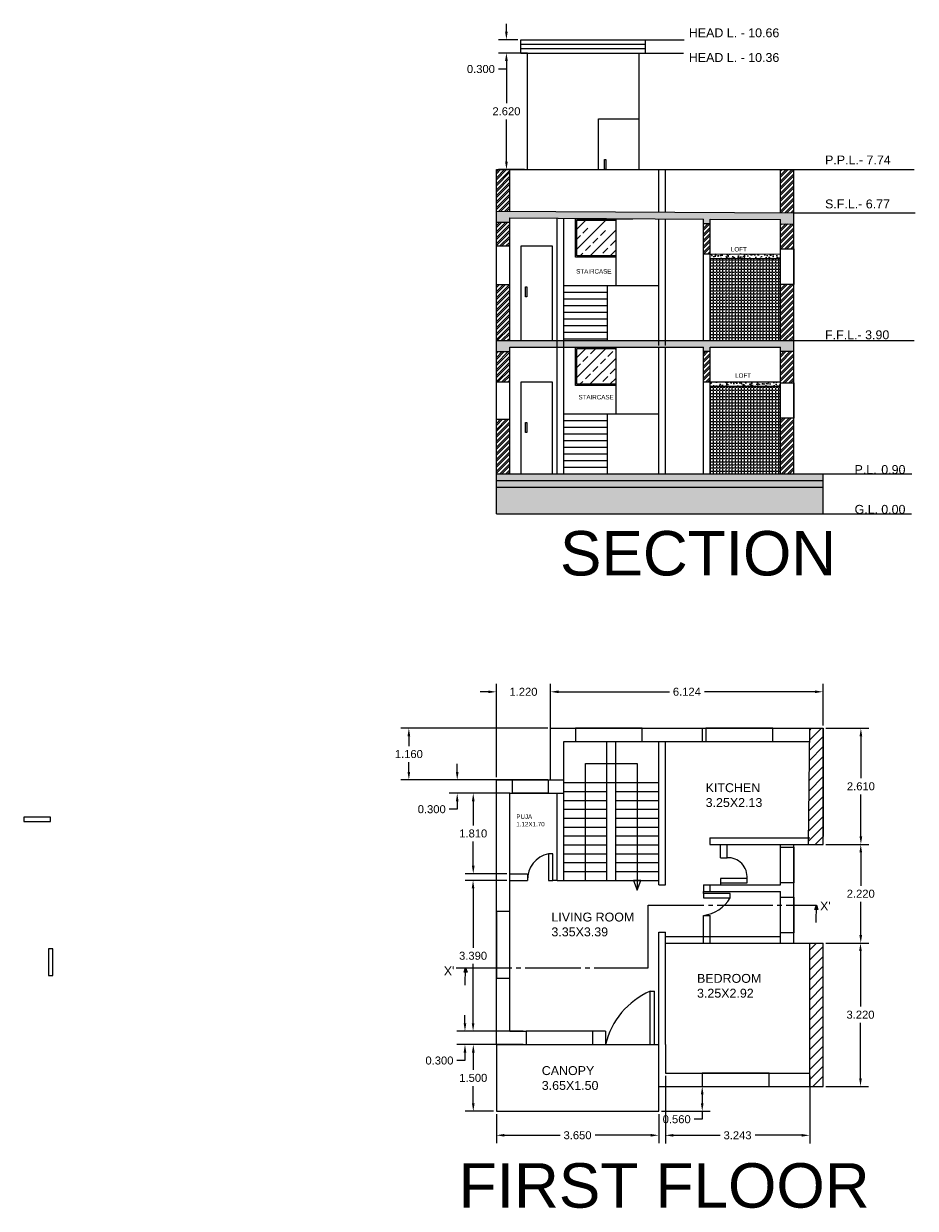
# Model space of a CAD drawing. Header units: metres. Extents: x 2481.9 to 2563.1, y 782.3 to 810.7.
# Drawn here: x 2505.45 to 2525.49, y 782.3 to 808.93 of the extents above; entities that cross this region are included whole.
import ezdxf

# ---------------------------------------------------------------- set-up
doc = ezdxf.new("R2010")
doc.units = ezdxf.units.M
doc.linetypes.add('JIS_08_25', pattern=[28, 25, -1.125, 0.75, -1.125])
doc.styles.get("Standard").update_dxf_attribs({"font": 'arial.ttf'})
doc.dimstyles.get("Standard").update_dxf_attribs({"dimtxt": 0.18, "dimasz": 0.18, "dimexe": 0.18, "dimexo": 0.0625, "dimgap": 0.09, "dimtad": 0, "dimtih": 1, "dimtoh": 1, "dimdec": 3, "dimzin": 0, "dimdsep": 46, "dimtxsty": 'Standard', "dimcen": 0.09, "dimadec": 0, "dimazin": 0, "dimtfac": 1, "dimtdec": 3, "dimtofl": 0, "dimtmove": 0, "dimatfit": 3, "dimfxl": 1, "dimtolj": 1, "dimtzin": 0, "dimarcsym": 0})
pattern_1 = [(45, (21.79657, 0), (-0.1122532015, 0.1122532015), [])]
pattern_2 = [(0, (0, 0), (0, 0.06985), [0.0508, -0.01905]), (90, (0, 0), (-0.06985, 4e-18), [0.0508, -0.01905])]

# ---------------------------------------------------------------- blocks, each defined once
blk = doc.blocks.new('*D17')
at = {"color": 0, "lineweight": -2, "transparency": 16777216}
for p, q in [((2516.074, 784.418), (2516.074, 783.761)), ((2519.724, 784.418), (2519.724, 783.761)), ((2516.254, 783.941), (2517.506, 783.941)), ((2519.544, 783.941), (2518.292, 783.941))]:
    blk.add_line(p, q, dxfattribs=at)
at = {"color": 0, "transparency": 16777216}
for points in [[(2516.254, 783.971), (2516.254, 783.911), (2516.074, 783.941)], [(2519.544, 783.971), (2519.544, 783.911), (2519.724, 783.941)]]:
    blk.add_solid(points, dxfattribs=at)
at = {"layer": 'Defpoints', "color": 0, "transparency": 16777216}
for p in [(2516.074, 784.481), (2519.724, 784.481), (2519.724, 783.941)]:
    blk.add_point(p, dxfattribs=at)
at = {"color": 0, "transparency": 16777216, "insert": (2517.899, 783.941), "char_height": 0.18, "attachment_point": 5}
blk.add_mtext('\\A1;3.650', dxfattribs=at)
blk = doc.blocks.new('*D18')
at = {"color": 0, "lineweight": -2, "transparency": 16777216}
for p, q in [((2516.011, 785.981), (2515.376, 785.981)), ((2515.556, 785.801), (2515.556, 785.413)), ((2515.556, 784.661), (2515.556, 785.049)), ((2516.011, 784.481), (2515.376, 784.481))]:
    blk.add_line(p, q, dxfattribs=at)
at = {"color": 0, "transparency": 16777216}
for points in [[(2515.526, 785.801), (2515.586, 785.801), (2515.556, 785.981)], [(2515.526, 784.661), (2515.586, 784.661), (2515.556, 784.481)]]:
    blk.add_solid(points, dxfattribs=at)
at = {"layer": 'Defpoints', "color": 0, "transparency": 16777216}
for p in [(2516.074, 785.981), (2515.556, 784.481), (2516.074, 784.481)]:
    blk.add_point(p, dxfattribs=at)
at = {"color": 0, "transparency": 16777216, "insert": (2515.556, 785.231), "char_height": 0.18, "attachment_point": 5}
blk.add_mtext('\\A1;1.500', dxfattribs=at)
blk = doc.blocks.new('*D19')
at = {"color": 0, "lineweight": -2, "transparency": 16777216}
for p, q in [((2516.311, 789.671), (2515.371, 789.671)), ((2515.551, 789.491), (2515.551, 788.158)), ((2515.551, 786.461), (2515.551, 787.794)), ((2516.311, 786.281), (2515.371, 786.281))]:
    blk.add_line(p, q, dxfattribs=at)
at = {"color": 0, "transparency": 16777216}
for points in [[(2515.521, 789.491), (2515.581, 789.491), (2515.551, 789.671)], [(2515.521, 786.461), (2515.581, 786.461), (2515.551, 786.281)]]:
    blk.add_solid(points, dxfattribs=at)
at = {"layer": 'Defpoints', "color": 0, "transparency": 16777216}
for p in [(2515.551, 789.671), (2516.374, 789.671), (2516.374, 786.281)]:
    blk.add_point(p, dxfattribs=at)
at = {"color": 0, "transparency": 16777216, "insert": (2515.551, 787.976), "char_height": 0.18, "attachment_point": 5}
blk.add_mtext('\\A1;3.390', dxfattribs=at)
blk = doc.blocks.new('*D20')
at = {"color": 0, "lineweight": -2, "transparency": 16777216}
for p, q in [((2515.369, 786.461), (2515.369, 786.641)), ((2516.679, 786.281), (2515.189, 786.281)), ((2516.679, 785.981), (2515.189, 785.981)), ((2515.369, 785.801), (2515.369, 785.621)), ((2515.369, 785.621), (2515.189, 785.621))]:
    blk.add_line(p, q, dxfattribs=at)
at = {"color": 0, "transparency": 16777216}
for points in [[(2515.339, 786.461), (2515.399, 786.461), (2515.369, 786.281)], [(2515.339, 785.801), (2515.399, 785.801), (2515.369, 785.981)]]:
    blk.add_solid(points, dxfattribs=at)
at = {"layer": 'Defpoints', "color": 0, "transparency": 16777216}
for p in [(2516.742, 786.281), (2515.369, 785.981), (2516.742, 785.981)]:
    blk.add_point(p, dxfattribs=at)
at = {"color": 0, "transparency": 16777216, "insert": (2514.795, 785.621), "char_height": 0.18, "attachment_point": 5}
blk.add_mtext('\\A1;0.300', dxfattribs=at)
blk = doc.blocks.new('*D21')
at = {"color": 0, "lineweight": -2, "transparency": 16777216}
for p, q in [((2515.195, 792.111), (2515.195, 792.291)), ((2516.376, 791.931), (2515.015, 791.931)), ((2516.376, 791.631), (2515.015, 791.631)), ((2515.195, 791.271), (2515.015, 791.271)), ((2515.195, 791.451), (2515.195, 791.271))]:
    blk.add_line(p, q, dxfattribs=at)
at = {"color": 0, "transparency": 16777216}
for points in [[(2515.165, 792.111), (2515.225, 792.111), (2515.195, 791.931)], [(2515.165, 791.451), (2515.225, 791.451), (2515.195, 791.631)]]:
    blk.add_solid(points, dxfattribs=at)
at = {"layer": 'Defpoints', "color": 0, "transparency": 16777216}
for p in [(2516.438, 791.931), (2515.195, 791.631), (2516.438, 791.631)]:
    blk.add_point(p, dxfattribs=at)
at = {"color": 0, "transparency": 16777216, "insert": (2514.622, 791.271), "char_height": 0.18, "attachment_point": 5}
blk.add_mtext('\\A1;0.300', dxfattribs=at)
blk = doc.blocks.new('*D22')
at = {"color": 0, "lineweight": -2, "transparency": 16777216}
for p, q in [((2516.311, 791.631), (2515.375, 791.631)), ((2515.555, 791.451), (2515.555, 790.908)), ((2515.555, 790.001), (2515.555, 790.544)), ((2516.311, 789.821), (2515.375, 789.821))]:
    blk.add_line(p, q, dxfattribs=at)
at = {"color": 0, "transparency": 16777216}
for points in [[(2515.525, 791.451), (2515.585, 791.451), (2515.555, 791.631)], [(2515.525, 790.001), (2515.585, 790.001), (2515.555, 789.821)]]:
    blk.add_solid(points, dxfattribs=at)
at = {"layer": 'Defpoints', "color": 0, "transparency": 16777216}
for p in [(2515.555, 791.631), (2516.374, 791.631), (2516.374, 789.821)]:
    blk.add_point(p, dxfattribs=at)
at = {"color": 0, "transparency": 16777216, "insert": (2515.555, 790.726), "char_height": 0.18, "attachment_point": 5}
blk.add_mtext('\\A1;1.810', dxfattribs=at)
blk = doc.blocks.new('*D23')
at = {"color": 0, "lineweight": -2, "transparency": 16777216}
for p, q in [((2516.074, 791.993), (2516.074, 794.091)), ((2517.294, 791.993), (2517.294, 794.091)), ((2515.894, 793.911), (2515.714, 793.911)), ((2517.474, 793.911), (2517.654, 793.911))]:
    blk.add_line(p, q, dxfattribs=at)
at = {"color": 0, "transparency": 16777216}
for points in [[(2515.894, 793.941), (2515.894, 793.881), (2516.074, 793.911)], [(2517.474, 793.941), (2517.474, 793.881), (2517.294, 793.911)]]:
    blk.add_solid(points, dxfattribs=at)
at = {"layer": 'Defpoints', "color": 0, "transparency": 16777216}
for p in [(2517.294, 793.911), (2516.074, 791.931), (2517.294, 791.931)]:
    blk.add_point(p, dxfattribs=at)
at = {"color": 0, "transparency": 16777216, "insert": (2516.684, 793.911), "char_height": 0.18, "attachment_point": 5}
blk.add_mtext('\\A1;1.220', dxfattribs=at)
blk = doc.blocks.new('*D24')
at = {"color": 0, "lineweight": -2, "transparency": 16777216}
for p, q in [((2517.231, 793.091), (2513.928, 793.091)), ((2514.108, 792.911), (2514.108, 792.693)), ((2514.108, 792.111), (2514.108, 792.329)), ((2517.231, 791.931), (2513.928, 791.931))]:
    blk.add_line(p, q, dxfattribs=at)
at = {"color": 0, "transparency": 16777216}
for points in [[(2514.078, 792.911), (2514.138, 792.911), (2514.108, 793.091)], [(2514.078, 792.111), (2514.138, 792.111), (2514.108, 791.931)]]:
    blk.add_solid(points, dxfattribs=at)
at = {"layer": 'Defpoints', "color": 0, "transparency": 16777216}
for p in [(2517.294, 793.091), (2514.108, 791.931), (2517.294, 791.931)]:
    blk.add_point(p, dxfattribs=at)
at = {"color": 0, "transparency": 16777216, "insert": (2514.108, 792.511), "char_height": 0.18, "attachment_point": 5}
blk.add_mtext('\\A1;1.160', dxfattribs=at)
blk = doc.blocks.new('*D25')
at = {"color": 0, "lineweight": -2, "transparency": 16777216}
for p, q in [((2517.294, 793.153), (2517.294, 794.092)), ((2523.418, 793.153), (2523.418, 794.092)), ((2517.474, 793.912), (2519.962, 793.912)), ((2523.238, 793.912), (2520.75, 793.912))]:
    blk.add_line(p, q, dxfattribs=at)
at = {"color": 0, "transparency": 16777216}
for points in [[(2517.474, 793.942), (2517.474, 793.882), (2517.294, 793.912)], [(2523.238, 793.942), (2523.238, 793.882), (2523.418, 793.912)]]:
    blk.add_solid(points, dxfattribs=at)
at = {"layer": 'Defpoints', "color": 0, "transparency": 16777216}
for p in [(2523.418, 793.912), (2517.294, 793.091), (2523.418, 793.091)]:
    blk.add_point(p, dxfattribs=at)
at = {"color": 0, "transparency": 16777216, "insert": (2520.356, 793.912), "char_height": 0.18, "attachment_point": 5}
blk.add_mtext('\\A1;6.124', dxfattribs=at)
blk = doc.blocks.new('*D26')
at = {"color": 0, "lineweight": -2, "transparency": 16777216}
for p, q in [((2523.481, 793.091), (2524.447, 793.091)), ((2524.267, 792.911), (2524.267, 791.968)), ((2524.267, 790.661), (2524.267, 791.604)), ((2523.481, 790.481), (2524.447, 790.481))]:
    blk.add_line(p, q, dxfattribs=at)
at = {"color": 0, "transparency": 16777216}
for points in [[(2524.237, 792.911), (2524.297, 792.911), (2524.267, 793.091)], [(2524.237, 790.661), (2524.297, 790.661), (2524.267, 790.481)]]:
    blk.add_solid(points, dxfattribs=at)
at = {"layer": 'Defpoints', "color": 0, "transparency": 16777216}
for p in [(2523.418, 793.091), (2523.418, 790.481), (2524.267, 790.481)]:
    blk.add_point(p, dxfattribs=at)
at = {"color": 0, "transparency": 16777216, "insert": (2524.267, 791.786), "char_height": 0.18, "attachment_point": 5}
blk.add_mtext('\\A1;2.610', dxfattribs=at)
blk = doc.blocks.new('*D27')
at = {"color": 0, "lineweight": -2, "transparency": 16777216}
for p, q in [((2523.481, 790.481), (2524.444, 790.481)), ((2524.264, 790.301), (2524.264, 789.553)), ((2524.264, 788.441), (2524.264, 789.189)), ((2523.481, 788.261), (2524.444, 788.261))]:
    blk.add_line(p, q, dxfattribs=at)
at = {"color": 0, "transparency": 16777216}
for points in [[(2524.234, 790.301), (2524.294, 790.301), (2524.264, 790.481)], [(2524.234, 788.441), (2524.294, 788.441), (2524.264, 788.261)]]:
    blk.add_solid(points, dxfattribs=at)
at = {"layer": 'Defpoints', "color": 0, "transparency": 16777216}
for p in [(2523.418, 790.481), (2523.418, 788.261), (2524.264, 788.261)]:
    blk.add_point(p, dxfattribs=at)
at = {"color": 0, "transparency": 16777216, "insert": (2524.264, 789.371), "char_height": 0.18, "attachment_point": 5}
blk.add_mtext('\\A1;2.220', dxfattribs=at)
blk = doc.blocks.new('*D28')
at = {"color": 0, "lineweight": -2, "transparency": 16777216}
for p, q in [((2523.481, 788.261), (2524.438, 788.261)), ((2524.258, 788.081), (2524.258, 786.833)), ((2524.258, 785.221), (2524.258, 786.469)), ((2523.481, 785.041), (2524.438, 785.041))]:
    blk.add_line(p, q, dxfattribs=at)
at = {"color": 0, "transparency": 16777216}
for points in [[(2524.228, 788.081), (2524.288, 788.081), (2524.258, 788.261)], [(2524.228, 785.221), (2524.288, 785.221), (2524.258, 785.041)]]:
    blk.add_solid(points, dxfattribs=at)
at = {"layer": 'Defpoints', "color": 0, "transparency": 16777216}
for p in [(2523.418, 788.261), (2523.418, 785.041), (2524.258, 785.041)]:
    blk.add_point(p, dxfattribs=at)
at = {"color": 0, "transparency": 16777216, "insert": (2524.258, 786.651), "char_height": 0.18, "attachment_point": 5}
blk.add_mtext('\\A1;3.220', dxfattribs=at)
blk = doc.blocks.new('*D29')
at = {"color": 0, "lineweight": -2, "transparency": 16777216}
for p, q in [((2519.874, 785.278), (2519.874, 783.76)), ((2523.117, 785.278), (2523.117, 783.76)), ((2520.054, 783.94), (2521.102, 783.94)), ((2522.937, 783.94), (2521.889, 783.94))]:
    blk.add_line(p, q, dxfattribs=at)
at = {"color": 0, "transparency": 16777216}
for points in [[(2520.054, 783.97), (2520.054, 783.91), (2519.874, 783.94)], [(2522.937, 783.97), (2522.937, 783.91), (2523.117, 783.94)]]:
    blk.add_solid(points, dxfattribs=at)
at = {"layer": 'Defpoints', "color": 0, "transparency": 16777216}
for p in [(2519.874, 785.341), (2523.117, 785.341), (2519.874, 783.94)]:
    blk.add_point(p, dxfattribs=at)
at = {"color": 0, "transparency": 16777216, "insert": (2521.495, 783.94), "char_height": 0.18, "attachment_point": 5}
blk.add_mtext('\\A1;3.243', dxfattribs=at)
blk = doc.blocks.new('*D30')
at = {"color": 0, "lineweight": -2, "transparency": 16777216}
for p, q in [((2519.786, 785.041), (2520.881, 785.041)), ((2520.701, 784.861), (2520.701, 784.661)), ((2519.786, 784.481), (2520.881, 784.481)), ((2520.701, 784.481), (2520.701, 784.301)), ((2520.701, 784.301), (2520.521, 784.301))]:
    blk.add_line(p, q, dxfattribs=at)
at = {"color": 0, "transparency": 16777216}
for points in [[(2520.671, 784.861), (2520.731, 784.861), (2520.701, 785.041)], [(2520.671, 784.661), (2520.731, 784.661), (2520.701, 784.481)]]:
    blk.add_solid(points, dxfattribs=at)
at = {"layer": 'Defpoints', "color": 0, "transparency": 16777216}
for p in [(2519.724, 785.041), (2519.724, 784.481), (2520.701, 784.481)]:
    blk.add_point(p, dxfattribs=at)
at = {"color": 0, "transparency": 16777216, "insert": (2520.127, 784.301), "char_height": 0.18, "attachment_point": 5}
blk.add_mtext('\\A1;0.560', dxfattribs=at)
blk = doc.blocks.new('*D31')
at = {"color": 0, "lineweight": -2, "transparency": 16777216}
for p, q in [((2516.3, 808.752), (2516.3, 808.932)), ((2516.56, 808.572), (2516.12, 808.572)), ((2516.56, 808.272), (2516.12, 808.272)), ((2516.3, 808.092), (2516.3, 807.912)), ((2516.3, 807.912), (2516.12, 807.912))]:
    blk.add_line(p, q, dxfattribs=at)
at = {"color": 0, "transparency": 16777216}
for points in [[(2516.27, 808.752), (2516.33, 808.752), (2516.3, 808.572)], [(2516.27, 808.092), (2516.33, 808.092), (2516.3, 808.272)]]:
    blk.add_solid(points, dxfattribs=at)
at = {"layer": 'Defpoints', "color": 0, "transparency": 16777216}
for p in [(2516.623, 808.572), (2516.3, 808.272), (2516.623, 808.272)]:
    blk.add_point(p, dxfattribs=at)
at = {"color": 0, "transparency": 16777216, "insert": (2515.727, 807.912), "char_height": 0.18, "attachment_point": 5}
blk.add_mtext('\\A1;0.300', dxfattribs=at)
blk = doc.blocks.new('*D32')
at = {"color": 0, "lineweight": -2, "transparency": 16777216}
for p, q in [((2516.71, 808.272), (2516.121, 808.272)), ((2516.301, 808.092), (2516.301, 807.144)), ((2516.301, 805.832), (2516.301, 806.78)), ((2516.708, 805.652), (2516.121, 805.652))]:
    blk.add_line(p, q, dxfattribs=at)
at = {"color": 0, "transparency": 16777216}
for points in [[(2516.271, 808.092), (2516.331, 808.092), (2516.301, 808.272)], [(2516.271, 805.832), (2516.331, 805.832), (2516.301, 805.652)]]:
    blk.add_solid(points, dxfattribs=at)
at = {"layer": 'Defpoints', "color": 0, "transparency": 16777216}
for p in [(2516.773, 808.272), (2516.301, 805.652), (2516.771, 805.652)]:
    blk.add_point(p, dxfattribs=at)
at = {"color": 0, "transparency": 16777216, "insert": (2516.301, 806.962), "char_height": 0.18, "attachment_point": 5}
blk.add_mtext('\\A1;2.620', dxfattribs=at)

msp = doc.modelspace()

# ---------------------------------------------------------------- hatches: boundary and pattern name
h = msp.add_hatch()
h.set_pattern_fill('ANSI32', color=256, scale=0.01)
h.paths.add_polyline_path([(2516.374, 805.6523), (2516.074, 805.6523), (2516.074, 804.7195), (2516.374, 804.7176)])
h.paths.add_polyline_path([(2522.7582, 805.6523), (2522.4582, 805.6523), (2522.4582, 804.6802), (2522.7582, 804.6783)])
h = msp.add_hatch()
h.set_pattern_fill('AR-CONC', color=256, scale=0.001)
h.paths.add_polyline_path([(2522.7582, 804.6783), (2516.074, 804.7195), (2516.074, 804.4695), (2516.374, 804.4676), (2516.374, 804.5676), (2520.7282, 804.5408), (2520.7282, 804.4408), (2520.8782, 804.4399), (2520.8782, 804.5399), (2522.4582, 804.5302), (2522.4582, 804.4302), (2522.7582, 804.4283)])
h = msp.add_hatch()
h.set_pattern_fill('ANSI32', color=256, scale=0.01)
h.paths.add_polyline_path([(2516.374, 804.4676), (2516.074, 804.4695), (2516.074, 803.9353), (2516.374, 803.9353)])
h = msp.add_hatch()
h.set_pattern_fill('ANSI32', color=256, scale=0.01)
h.paths.add_polyline_path([(2520.8782, 804.4399), (2520.7282, 804.4408), (2520.7282, 803.7605), (2520.8782, 803.7596)])
h = msp.add_hatch()
h.set_pattern_fill('ANSI32', color=256, scale=0.01)
h.paths.add_polyline_path([(2522.7582, 804.4283), (2522.4582, 804.4302), (2522.4582, 803.8685), (2522.7582, 803.8685)])
h.paths.add_polyline_path([(2522.7582, 803.0685), (2522.4582, 803.0685), (2522.4582, 801.8096), (2522.7582, 801.8096)])
h = msp.add_hatch()
h.set_pattern_fill('AR-CONC', color=256, scale=0.001)
h.paths.add_polyline_path([(2522.4582, 803.7507), (2520.8782, 803.7596), (2520.8782, 803.6599), (2522.4582, 803.65)])
h = msp.add_hatch()
h.set_pattern_fill('ANGLE', color=256, scale=0.01)
h.set_pattern_definition(pattern_2)
h.paths.add_polyline_path([(2522.4582, 803.65), (2520.8782, 803.6599), (2520.8782, 801.8096), (2522.4582, 801.8096)])
h = msp.add_hatch()
h.set_pattern_fill('ANSI32', color=256, scale=0.01)
h.paths.add_polyline_path([(2516.374, 803.0711), (2516.074, 803.0711), (2516.074, 801.8096), (2516.374, 801.8096)])
h = msp.add_hatch()
h.set_pattern_fill('AR-CONC', color=256, scale=0.001)
h.paths.add_polyline_path([(2523.4182, 798.8098), (2516.074, 798.8098), (2516.074, 798.6598), (2523.4182, 798.6598)])
h.paths.add_polyline_path([(2522.4582, 801.8096), (2516.374, 801.8096), (2516.374, 801.6596), (2520.7282, 801.6596), (2520.7282, 801.5596), (2520.8782, 801.5596), (2520.8782, 801.6596), (2522.4582, 801.6596)])
h.paths.add_polyline_path([(2516.374, 801.8096), (2516.074, 801.8096), (2516.074, 801.5596), (2516.374, 801.5596)])
h.paths.add_polyline_path([(2522.7582, 801.8096), (2522.4582, 801.8096), (2522.4582, 801.6596), (2522.4582, 801.5596), (2522.7582, 801.5596)])
h = msp.add_hatch()
h.set_pattern_fill('ANSI32', color=256, scale=0.01)
h.paths.add_polyline_path([(2516.374, 801.5596), (2516.074, 801.5596), (2516.074, 800.8811), (2516.374, 800.8811)])
h = msp.add_hatch()
h.set_pattern_fill('ANSI32', color=256, scale=0.01)
h.paths.add_polyline_path([(2520.8782, 801.5596), (2520.7282, 801.5596), (2520.7282, 800.8811), (2520.8782, 800.8811)])
h = msp.add_hatch()
h.set_pattern_fill('ANSI32', color=256, scale=0.01)
h.paths.add_polyline_path([(2522.7582, 800.0601), (2522.4582, 800.0601), (2522.4582, 798.8098), (2522.7582, 798.8098)])
h.paths.add_polyline_path([(2522.7582, 801.5596), (2522.4582, 801.5596), (2522.4582, 800.8601), (2522.7582, 800.8601)])
h = msp.add_hatch()
h.set_pattern_fill('AR-CONC', color=256, scale=0.001)
h.paths.add_polyline_path([(2522.4582, 800.8811), (2520.8782, 800.8811), (2520.8782, 800.7811), (2522.4582, 800.7811)])
h = msp.add_hatch()
h.set_pattern_fill('ANGLE', color=256, scale=0.01)
h.set_pattern_definition(pattern_2)
h.paths.add_polyline_path([(2520.8782, 800.7811), (2520.8782, 798.8098), (2522.4582, 798.8098), (2522.4582, 800.7811)])
h = msp.add_hatch()
h.set_pattern_fill('ANSI32', color=256, scale=0.01)
h.paths.add_polyline_path([(2516.074, 798.8098), (2516.374, 798.8098), (2516.374, 800.0407), (2516.074, 800.0407)])
h = msp.add_hatch()
h.set_pattern_fill('AR-SAND', color=256, scale=0.001)
h.paths.add_polyline_path([(2523.4182, 798.5098), (2523.4182, 798.6598), (2516.074, 798.6598), (2516.074, 798.5098)])
h = msp.add_hatch()
h.set_pattern_fill('GRAVEL', color=256, scale=0.01)
h.set_pattern_definition([(228.0127875, (0.18288, 0.254), (-2.03200000016, -2.28599999986), [0.034172144, -3.383048364]), (184.969741, (0.16002, 0.2286), (3.047999998794, 0.25400001447), [0.058640472, -5.80540489]), (132.5104471, (0.1016, 0.22352), (2.54000000107, -2.79399999902), [0.041348152, -4.09347228]), (267.273689, (0.00254, 0.16002), (0.25400000053, 5.079999999973), [0.053400452, -5.286643743]), (292.8336542, (0, 0.10668), (-1.270000000106, 3.047999999956), [0.05236337, -5.183980775]), (357.273689, (0.02032, 0.05842), (-5.079999999973, 0.25400000053), [0.053400452, -5.286643743]), (37.69424047, (0.07366, 0.05588), (-3.301999999854, -2.54000000019), [0.070619366, -6.991311531]), (72.25532837, (0.12954, 0.09906), (1.778000000478, 5.587999999848), [0.066671952, -6.60052566]), (121.4295656, (0.14986, 0.16256), (-2.03200000029, 3.30199999982), [0.0535813, -5.30455457]), (175.2363583, (0.12192, 0.20828), (2.79399999996, -0.25400000044), [0.061171328, -2.997393695]), (222.3974378, (0.06096, 0.21336), (-3.047999999902, -2.794000000106), [0.079107792, -7.831677251]), (138.8140748, (0.254, 0.15748), (-1.7779999999, 1.52400000012), [0.027000454, -2.673056582]), (171.4692344, (0.23368, 0.17526), (3.30200000009, -0.507999999424), [0.051368198, -5.0854639]), (225, (0.18288, 0.18288), (-4e-17, -0.254), [0.035920934, -0.32328931]), (203.1985905, (0.1651, 0.21336), (1.27000000003, 0.5079999999), [0.019344132, -1.915062237]), (291.8014095, (0.14732, 0.20574), (-0.25400000005, 0.762), [0.027356562, -1.3404753]), (30.9637565, (0.15748, 0.18034), (0.762, 0.508), [0.044431966, -1.436629815]), (161.5650512, (0.19558, 0.2032), (0.508, -0.254), [0.032128714, -0.771089812]), (16.38954033, (0, 0.20574), (2.54, 0.762), [0.0450088, -4.455882667]), (70.34617594, (0.04318, 0.21844), (-1.01600000009, -2.79399999997), [0.037759894, -3.738221568]), (293.1985905, (0.19558, 0.254), (-0.5079999999, 1.27000000004), [0.03868801, -1.89571836]), (343.6104597, (0.21082, 0.21844), (-2.54000000005, 0.76199999982), [0.0450088, -4.455882667]), (339.4439548, (0, 0.04826), (-1.27, 0.508), [0.04340352, -2.126773431]), (294.7751406, (0.04064, 0.03302), (-1.27000000151, 2.79399999931), [0.036367212, -3.600359338]), (66.8014095, (0.19812, 0), (0.5079999999, 1.27000000003), [0.03868801, -1.89571836]), (17.35402464, (0.21336, 0.03556), (-3.30199999993, -1.01600000021), [0.042578274, -4.215237598]), (69.4439548, (0.07366, 0), (-0.508, -1.27), [0.02170176, -2.148475191]), (101.3099325, (0.18288, 0), (-0.254, 1.016), [0.01295146, -1.282199496]), (165.9637565, (0.18034, 0.0127), (0.762, -0.254), [0.05236337, -0.99490546]), (186.00900596, (0.12954, 0.0254), (2.539999999987, 0.25400000013), [0.0485267, -4.804136486]), (303.6900675, (0.15748, 0.15748), (-0.254, 0.508), [0.036632388, -0.879177636]), (353.1572266, (0.1778, 0.127), (4.318000000027, -0.507999999774), [0.063955676, -6.331600907]), (60.9453959, (0.2413, 0.11938), (-1.01600000003, -1.77799999998), [0.026150824, -2.588939232]), (90, (0.254, 0.14224), (-0.254, 0.254), [0.01524, -0.23876]), (120.25643716, (0.12446, 0.03302), (1.01599999988, -1.77800000007), [0.035286696, -3.493394077]), (48.0127875, (0.10668, 0.0635), (2.03200000017, 2.28599999985), [0.068344288, -3.34887622]), (0, (0.1524, 0.1143), (0.254, 0.254), [0.06604, -0.18796]), (325.3048465, (0.21844, 0.1143), (2.54000000096, -1.77799999863), [0.040160956, -3.975931672]), (254.0546041, (0.25146, 0.09144), (-0.254, -1.016), [0.036982908, -1.812165004]), (207.64597536, (0.2413, 0.05588), (-4.826000000177, -2.539999999663), [0.06021451, -5.961246442]), (175.42607874, (0.18796, 0.02794), (-3.302, 0.254), [0.063702946, -6.306584646])])
h.paths.add_polyline_path([(2516.074, 798.5098), (2516.074, 797.9098), (2523.4182, 797.9098), (2523.4182, 798.5098)])
h = msp.add_hatch()
h.set_pattern_fill('ANSI31', color=256, scale=0.05)
h.set_pattern_definition(pattern_1)
h.paths.add_polyline_path([(2523.4182, 793.0909), (2523.1166, 793.0909), (2523.0882, 790.4809), (2523.4182, 790.4809)])
h = msp.add_hatch()
h.set_pattern_fill('ANSI31', color=256, scale=0.05)
h.set_pattern_definition(pattern_1)
h.paths.add_polyline_path([(2523.4182, 788.2609), (2523.1166, 788.2609), (2523.1166, 785.0409), (2523.4182, 785.0409)])

# ---------------------------------------------------------------- linework, layer by layer
for p, q in [((2516.6228, 808.5721), (2519.4228, 808.5721)), ((2516.6228, 808.2721), (2516.6228, 808.5721)), ((2519.4228, 808.2721), (2519.4228, 808.5721)), ((2519.4228, 808.5721), (2520.2964, 808.5721)), ((2516.6228, 808.4721), (2519.4228, 808.4721)), ((2516.6228, 808.3721), (2519.4228, 808.3721)), ((2516.6228, 808.2721), (2519.4228, 808.2721)), ((2516.7728, 808.2721), (2516.6228, 808.2721)), ((2516.7709, 805.6523), (2516.7728, 808.2721)), ((2516.7728, 808.2721), (2519.2728, 808.2721)), ((2519.2728, 808.2721), (2519.2728, 805.6523)), ((2519.2728, 808.2721), (2519.4228, 808.2721)), ((2519.4228, 808.2721), (2520.2825, 808.2721)), ((2518.3734, 805.6523), (2518.3734, 806.794)), ((2518.3734, 806.794), (2519.2734, 806.794)), ((2516.7709, 805.6523), (2519.2728, 805.6523)), ((2522.7582, 805.6523), (2525.4678, 805.6523)), ((2522.7567, 804.6783), (2525.4899, 804.6783)), ((2517.444, 801.6596), (2517.444, 804.561)), ((2517.594, 801.6596), (2517.594, 804.5601)), ((2517.8551, 804.546), (2519.1408, 804.546)), ((2517.8551, 803.6819), (2517.8551, 804.546)), ((2517.8851, 804.516), (2518.7671, 804.516)), ((2517.8851, 803.7119), (2517.8851, 804.516)), ((2518.7669, 803.0462), (2518.7671, 804.5529)), ((2518.7669, 803.6819), (2517.8551, 803.6819)), ((2518.7669, 803.7119), (2517.8851, 803.7119)), ((2517.5969, 803.0462), (2518.5669, 803.0462)), ((2518.5669, 803.0462), (2518.5669, 801.8096)), ((2518.5669, 803.0462), (2518.7669, 803.0462)), ((2518.7669, 803.0462), (2519.7269, 803.0456)), ((2517.444, 798.8098), (2517.444, 801.6596)), ((2517.8521, 801.6596), (2519.1379, 801.6596)), ((2517.8521, 800.7955), (2517.8521, 801.6596)), ((2518.764, 801.5098), (2518.7642, 801.6596)), ((2522.7582, 801.8096), (2525.4669, 801.8096)), ((2517.8821, 801.6296), (2518.7641, 801.6296)), ((2517.8821, 800.8255), (2517.8821, 801.6296)), ((2518.764, 800.1598), (2518.764, 801.5098)), ((2520.8782, 801.5596), (2520.7282, 801.5596)), ((2522.7582, 801.5596), (2522.4582, 801.5596)), ((2518.764, 800.7955), (2517.8521, 800.7955)), ((2518.764, 800.8255), (2517.8821, 800.8255)), ((2517.594, 800.1598), (2518.564, 800.1598)), ((2518.564, 800.1598), (2518.564, 798.8098)), ((2518.564, 800.1598), (2518.764, 800.1598)), ((2518.764, 800.1598), (2519.724, 800.1592)), ((2523.4182, 798.8098), (2525.4099, 798.8098)), ((2523.4182, 797.9098), (2525.4057, 797.9098)), ((2517.294, 793.0909), (2523.4182, 793.0909)), ((2517.294, 791.9309), (2517.294, 793.0909)), ((2520.7022, 793.0909), (2520.7022, 792.7909)), ((2523.0882, 790.4809), (2523.1166, 793.0909)), ((2523.4182, 790.4809), (2523.4182, 793.0909)), ((2523.4182, 793.0909), (2523.4182, 790.6584)), ((2517.594, 792.7909), (2523.1166, 792.7909)), ((2517.594, 789.6709), (2517.594, 792.7909)), ((2518.559, 789.6709), (2518.559, 792.7909)), ((2518.759, 789.6709), (2518.759, 792.7909)), ((2519.724, 789.5709), (2519.724, 792.7909)), ((2519.874, 789.5709), (2519.874, 792.7909)), ((2518.0765, 789.6709), (2518.0765, 792.2961)), ((2518.0765, 792.2961), (2519.2415, 792.2961)), ((2519.2415, 792.2961), (2519.2415, 789.4552)), ((2516.074, 791.9309), (2517.594, 791.9309)), ((2516.074, 785.9809), (2516.074, 791.9309)), ((2516.074, 791.6309), (2516.074, 791.9309)), ((2517.594, 791.8709), (2519.724, 791.8709)), ((2516.374, 791.6309), (2517.594, 791.6309)), ((2516.374, 786.2809), (2516.374, 791.6309)), ((2517.444, 789.6709), (2517.444, 791.6309)), ((2517.594, 791.6709), (2518.559, 791.6709)), ((2518.759, 791.6709), (2519.724, 791.6709)), ((2517.594, 791.4709), (2518.559, 791.4709)), ((2517.594, 791.2709), (2518.559, 791.2709)), ((2518.759, 791.4709), (2519.724, 791.4709)), ((2518.759, 791.2709), (2519.724, 791.2709)), ((2505.4517, 791.0941), (2505.4517, 790.9941)), ((2506.0517, 791.0941), (2505.4517, 791.0941)), ((2505.4517, 790.9941), (2506.0517, 790.9941)), ((2506.0517, 790.9941), (2506.0517, 791.0941)), ((2517.594, 791.0709), (2518.559, 791.0709)), ((2518.759, 791.0709), (2519.724, 791.0709)), ((2517.594, 790.8709), (2518.559, 790.8709)), ((2518.759, 790.8709), (2519.724, 790.8709)), ((2517.594, 790.6709), (2518.559, 790.6709)), ((2517.594, 790.4709), (2518.559, 790.4709)), ((2518.759, 790.6709), (2519.724, 790.6709)), ((2518.759, 790.4709), (2519.724, 790.4709)), ((2520.874, 790.6309), (2523.1166, 790.6309)), ((2520.874, 790.6309), (2520.874, 790.4809)), ((2520.874, 790.4809), (2522.7582, 790.4809)), ((2521.1082, 790.18), (2521.1082, 790.4809)), ((2521.2582, 790.18), (2521.2582, 790.4809)), ((2522.4582, 789.5709), (2522.4582, 790.4809)), ((2522.7582, 790.4809), (2523.4182, 790.4809)), ((2522.7582, 788.2609), (2522.7582, 790.4809)), ((2517.3433, 790.2711), (2517.2433, 790.2711)), ((2517.2433, 790.2711), (2517.2433, 789.6711)), ((2517.3433, 789.6711), (2517.3433, 790.2711)), ((2517.594, 790.2709), (2518.559, 790.2709)), ((2518.759, 790.2709), (2519.724, 790.2709)), ((2517.594, 790.0709), (2518.559, 790.0709)), ((2518.759, 790.0709), (2519.724, 790.0709)), ((2521.1082, 790.18), (2521.2582, 790.18)), ((2516.374, 789.8209), (2516.7709, 789.8209)), ((2516.374, 789.6709), (2516.7709, 789.6709)), ((2516.7709, 789.8209), (2516.7709, 789.6709)), ((2517.2433, 789.6711), (2517.3433, 789.6711)), ((2517.444, 789.6709), (2517.344, 789.6709)), ((2517.444, 789.6709), (2517.594, 789.6709)), ((2517.594, 789.8709), (2518.559, 789.8709)), ((2517.594, 789.6709), (2518.559, 789.6709)), ((2518.559, 789.6709), (2519.724, 789.6709)), ((2518.759, 789.8709), (2519.724, 789.8709)), ((2519.3193, 789.6716), (2519.1574, 789.6709)), ((2519.1574, 789.6709), (2519.2415, 789.4552)), ((2519.2415, 789.4552), (2519.3193, 789.6716)), ((2521.1082, 789.7142), (2521.1082, 789.6142)), ((2521.7082, 789.7142), (2521.1082, 789.7142)), ((2521.7082, 789.6142), (2521.7082, 789.7142)), ((2519.724, 789.5709), (2519.874, 789.5709)), ((2520.7282, 789.5709), (2522.4582, 789.5709)), ((2520.7282, 789.5709), (2520.7282, 789.4209)), ((2520.7282, 789.4209), (2522.4582, 789.4209)), ((2520.7288, 789.3777), (2520.7282, 789.4209)), ((2520.8782, 789.4209), (2520.8782, 789.5709)), ((2521.1082, 789.6142), (2521.7082, 789.6142)), ((2521.1082, 789.6142), (2521.1082, 789.5709)), ((2522.4582, 788.2609), (2522.4582, 789.4209)), ((2521.3288, 789.3777), (2520.7288, 789.3777)), ((2520.7288, 789.3777), (2520.7288, 789.2777)), ((2520.7288, 789.2777), (2521.3288, 789.2777)), ((2521.3288, 789.2777), (2521.3288, 789.3777)), ((2519.4886, 788.9168), (2519.4886, 789.1124)), ((2520.7282, 788.2609), (2520.7282, 788.8841)), ((2520.7282, 788.8841), (2520.8782, 788.8841)), ((2520.8782, 788.2609), (2520.8782, 788.8841)), ((2519.724, 784.4809), (2519.724, 788.5109)), ((2519.724, 788.5109), (2519.874, 788.5109)), ((2519.874, 785.9809), (2519.874, 788.5109)), ((2519.874, 788.4109), (2522.4582, 788.4109)), ((2506.1088, 788.1348), (2506.0088, 788.1348)), ((2506.0088, 788.1348), (2506.0088, 787.5348)), ((2506.1088, 787.5348), (2506.1088, 788.1348)), ((2519.874, 788.2609), (2523.4182, 788.2609)), ((2523.1166, 785.0409), (2523.1166, 788.2609)), ((2523.4182, 785.0409), (2523.4182, 788.2609)), ((2506.0088, 787.5348), (2506.1088, 787.5348)), ((2519.724, 786.2819), (2519.724, 787.7819)), ((2519.5296, 785.9809), (2519.5296, 787.1809)), ((2519.5296, 787.1809), (2519.6296, 787.1809)), ((2519.6296, 785.9809), (2519.6296, 787.1809)), ((2516.374, 786.2809), (2516.7419, 786.2809)), ((2518.524, 786.2819), (2518.2419, 786.2809)), ((2516.074, 785.9809), (2518.5296, 785.9809)), ((2516.074, 785.9809), (2516.074, 784.4809)), ((2518.5296, 785.9809), (2519.7296, 785.9809)), ((2519.874, 785.9809), (2519.874, 785.3409)), ((2519.874, 785.3409), (2523.1166, 785.3409)), ((2519.724, 785.0409), (2523.4182, 785.0409)), ((2516.074, 784.4809), (2519.724, 784.4809))]:
    msp.add_line(p, q)
at = {"linetype": 'Continuous'}
for p, q in [((2517.8851, 804.3138), (2518.0873, 804.516)), ((2517.8851, 803.8648), (2518.5363, 804.516)), ((2518.0215, 804.2257), (2518.1337, 804.3379)), ((2517.8851, 804.0893), (2517.9653, 804.1695)), ((2518.1812, 803.7119), (2518.7619, 804.2926)), ((2518.246, 804.0012), (2518.3582, 804.1134)), ((2518.4143, 804.1695), (2518.5266, 804.2818)), ((2518.6388, 803.945), (2518.7511, 804.0573)), ((2517.9567, 803.7119), (2518.0215, 803.7767)), ((2518.0776, 803.8328), (2518.1898, 803.945)), ((2518.4705, 803.7767), (2518.5827, 803.8889)), ((2518.6302, 803.7119), (2518.7669, 803.8486)), ((2518.4057, 803.7119), (2518.4143, 803.7205)), ((2517.8821, 801.4274), (2518.0844, 801.6296)), ((2517.8821, 800.9784), (2518.5334, 801.6296)), ((2518.0185, 801.3393), (2518.1308, 801.4515)), ((2518.1782, 800.8255), (2518.759, 801.4062)), ((2518.1869, 801.5076), (2518.2991, 801.6199)), ((2518.4114, 801.2831), (2518.5236, 801.3954)), ((2518.5798, 801.4515), (2518.692, 801.5638)), ((2518.7481, 801.6199), (2518.7579, 801.6296)), ((2517.8821, 801.2029), (2517.9624, 801.2831)), ((2518.243, 801.1148), (2518.3553, 801.227)), ((2518.6359, 801.0586), (2518.7481, 801.1709)), ((2517.9537, 800.8255), (2518.0185, 800.8903)), ((2518.0746, 800.9464), (2518.1869, 801.0586)), ((2518.4675, 800.8903), (2518.5798, 801.0025)), ((2518.6272, 800.8255), (2518.764, 800.9622)), ((2518.4027, 800.8255), (2518.4114, 800.8341))]:
    msp.add_line(p, q, dxfattribs=at)
at = {"color": 30, "true_color": 0xf8991e}
for p, q in [((2516.6295, 801.8096), (2516.6298, 803.9353)), ((2517.3257, 803.9353), (2517.3257, 801.8096)), ((2516.631, 798.8098), (2516.631, 800.8811)), ((2516.631, 800.8811), (2517.3269, 800.8811)), ((2517.3269, 800.8811), (2517.3269, 798.8098))]:
    msp.add_line(p, q, dxfattribs=at)
at = {"linetype": 'JIS_08_25', "ltscale": 0.05}
for p, q in [((2519.4886, 789.1124), (2523.2674, 789.1124)), ((2519.4886, 787.7022), (2519.4886, 788.9168)), ((2515.1729, 787.7022), (2519.0154, 787.7022))]:
    msp.add_line(p, q, dxfattribs=at)
at = {"color": 7, "linetype": 'JIS_08_25', "true_color": 0xffffff}
for p, q in [((2523.2335, 789.0159), (2523.2674, 789.1124)), ((2523.3017, 789.0159), (2523.2335, 789.0159)), ((2523.2622, 788.7261), (2523.2674, 789.1124)), ((2523.2674, 789.1124), (2523.3017, 789.0159)), ((2515.3478, 787.6056), (2515.3818, 787.7022)), ((2515.416, 787.6056), (2515.3478, 787.6056)), ((2515.3766, 787.3158), (2515.3818, 787.7022)), ((2515.3818, 787.7022), (2515.416, 787.6056)), ((2518.524, 786.2819), (2518.524, 785.9809))]:
    msp.add_line(p, q, dxfattribs=at)
at = {"ltscale": 0.05}
msp.add_line((2519.0154, 787.7022), (2519.4886, 787.7022), dxfattribs=at)
msp.add_lwpolyline([(2518.502, 805.8774), (2518.5318, 805.8774), (2518.5318, 805.6516), (2518.502, 805.6516)], close=True)
at = {"color": 85, "true_color": 0x58ba48}
for points in [[(2522.7582, 803.8685), (2522.7582, 803.0685), (2522.4582, 803.0685), (2522.4582, 803.8685)], [(2522.7582, 800.8601), (2522.7582, 800.0601), (2522.4582, 800.0601), (2522.4582, 800.8601)], [(2517.8515, 792.7909), (2519.3515, 792.7909), (2519.3515, 793.0909), (2517.8515, 793.0909)], [(2520.7844, 792.7909), (2522.2844, 792.7909), (2522.2844, 793.0909), (2520.7844, 793.0909)], [(2516.4381, 791.9309), (2517.2381, 791.9309), (2517.2381, 791.6309), (2516.4381, 791.6309)], [(2522.7582, 790.4178), (2522.7582, 789.6178), (2522.4582, 789.6178), (2522.4582, 790.4178)], [(2522.7582, 789.2958), (2522.7582, 788.4958), (2522.4582, 788.4958), (2522.4582, 789.2958)], [(2516.074, 788.9706), (2516.074, 787.4706), (2516.374, 787.4706), (2516.374, 788.9706)], [(2516.7419, 785.9809), (2518.2419, 785.9809), (2518.2419, 786.2809), (2516.7419, 786.2809)], [(2520.7022, 785.0409), (2522.2022, 785.0409), (2522.2022, 785.3409), (2520.7022, 785.3409)]]:
    msp.add_lwpolyline(points, close=True, dxfattribs=at)
at = {"color": 30, "true_color": 0xf8991e}
for points in [[(2516.7284, 803.0187), (2516.7581, 803.0187), (2516.7581, 802.7929), (2516.7284, 802.7929)], [(2516.7296, 799.9646), (2516.7593, 799.9646), (2516.7593, 799.7387), (2516.7296, 799.7387)]]:
    msp.add_lwpolyline(points, close=True, dxfattribs=at)
at = {"color": 30, "true_color": 0xf26722}
for centre, radius, start, end in [((2517.3744, 789.6819), 0.6036, 102.54449, 181.03972), ((2521.2834, 789.7541), 0.4267, 354.63866, 93.3802), ((2520.6224, 789.7005), 0.8233, 277.3869, 329.09384), ((2520.2413, 785.5711), 1.7601, 113.85195, 166.5369)]:
    msp.add_arc(centre, radius, start, end, dxfattribs=at)
at = {"layer": 'Defpoints'}
for p, q in [((2516.074, 805.6523), (2516.7709, 805.6523)), ((2516.074, 800.8811), (2516.074, 805.6523)), ((2516.374, 804.7176), (2516.374, 805.6523)), ((2519.2728, 805.6523), (2522.7582, 805.6523)), ((2519.7272, 804.697), (2519.724, 805.6523)), ((2519.8765, 804.6961), (2519.874, 805.6523)), ((2522.4582, 804.6802), (2522.4582, 805.6523)), ((2522.7582, 798.8098), (2522.7582, 805.6523)), ((2516.074, 804.7195), (2522.7582, 804.6783)), ((2516.074, 804.4695), (2516.374, 804.4676)), ((2516.374, 801.809), (2516.374, 804.5676)), ((2516.374, 804.5676), (2520.7282, 804.5408)), ((2519.7269, 801.6962), (2519.7269, 804.546)), ((2519.8769, 801.6962), (2519.8769, 804.546)), ((2520.7282, 801.8096), (2520.7282, 804.5408)), ((2520.7282, 804.4408), (2520.8782, 804.4399)), ((2520.8782, 801.8096), (2520.8782, 804.5399)), ((2520.8782, 804.5399), (2522.4582, 804.5302)), ((2522.4582, 801.8096), (2522.4582, 804.5302)), ((2522.4582, 804.4302), (2522.7567, 804.4283)), ((2520.7282, 803.7605), (2520.8782, 803.7596)), ((2520.8782, 803.7596), (2522.4582, 803.7507)), ((2520.8782, 803.6599), (2522.4582, 803.65)), ((2517.5969, 803.0462), (2518.5669, 803.0462)), ((2517.5969, 802.8962), (2518.5669, 802.8962)), ((2517.5969, 802.7462), (2518.5669, 802.7462)), ((2517.5969, 802.5962), (2518.5669, 802.5962)), ((2517.5969, 802.4462), (2518.5669, 802.4462)), ((2517.5969, 802.2962), (2518.5669, 802.2962)), ((2517.5969, 802.1462), (2518.5669, 802.1462)), ((2517.5969, 801.9962), (2518.5669, 801.9962)), ((2516.074, 801.8096), (2522.7582, 801.8096)), ((2516.374, 801.6596), (2520.7282, 801.6596)), ((2516.374, 800.8811), (2516.374, 801.6596)), ((2517.594, 798.8098), (2517.594, 801.6596)), ((2517.5969, 801.8462), (2518.5669, 801.8462)), ((2519.724, 798.8098), (2519.724, 801.6596)), ((2519.874, 798.8098), (2519.874, 801.6596)), ((2520.7282, 798.8098), (2520.7282, 801.6596)), ((2520.8782, 798.8098), (2520.8782, 801.6596)), ((2520.8782, 801.6596), (2522.4582, 801.6596)), ((2522.4582, 798.8098), (2522.4582, 801.6596)), ((2516.074, 801.5596), (2516.374, 801.5596)), ((2520.7282, 800.8811), (2522.4582, 800.8811)), ((2520.8782, 800.7811), (2522.4582, 800.7811)), ((2517.594, 800.1598), (2518.564, 800.1598)), ((2516.074, 797.9098), (2516.074, 800.0407)), ((2516.374, 798.8098), (2516.374, 800.0407)), ((2517.594, 800.0098), (2518.564, 800.0098)), ((2517.594, 799.8598), (2518.564, 799.8598)), ((2517.594, 799.7098), (2518.564, 799.7098)), ((2517.594, 799.5598), (2518.564, 799.5598)), ((2517.594, 799.4098), (2518.564, 799.4098)), ((2517.594, 799.2598), (2518.564, 799.2598)), ((2517.594, 799.1098), (2518.564, 799.1098)), ((2516.074, 798.8098), (2523.4182, 798.8098)), ((2517.594, 798.9598), (2518.564, 798.9598)), ((2523.4182, 797.9098), (2523.4182, 798.8098)), ((2516.074, 798.6598), (2523.4182, 798.6598)), ((2516.074, 798.5098), (2523.4182, 798.5098)), ((2516.074, 797.9098), (2523.4182, 797.9098))]:
    msp.add_line(p, q, dxfattribs=at)
at = {"layer": 'Defpoints', "color": 85, "true_color": 0x58ba48}
for p, q in [((2516.074, 803.9353), (2516.374, 803.9353)), ((2516.074, 803.0711), (2516.074, 803.9115)), ((2516.374, 803.0711), (2516.374, 803.9115)), ((2516.074, 803.0711), (2516.374, 803.0711)), ((2516.074, 800.8811), (2516.374, 800.8811)), ((2516.074, 800.0407), (2516.074, 800.8811)), ((2516.374, 800.0407), (2516.374, 800.8811)), ((2516.074, 800.0407), (2516.374, 800.0407))]:
    msp.add_line(p, q, dxfattribs=at)
at = {"layer": 'Defpoints', "color": 30, "true_color": 0xf8991e}
for p, q in [((2516.6298, 803.9353), (2517.3257, 803.9353)), ((2516.631, 800.8811), (2517.3269, 800.8811))]:
    msp.add_line(p, q, dxfattribs=at)

# ---------------------------------------------------------------- texts
at = {"attachment_point": 1}
for s, width, insert, char_height in [('HEAD L. - 10.66', 2.715784, (2520.3999, 808.8269), 0.2), ('HEAD L. - 10.36', 2.715784, (2520.3999, 808.2721), 0.2), ('P.P.L.- 7.74', 2.233789, (2523.4619, 805.9685), 0.2), ('S.F.L.- 6.77', 2.233789, (2523.4619, 804.9799), 0.2), ('F.F.L.- 3.90', 2.233789, (2523.4619, 802.0378), 0.2), ('\\pxi-3,l4,t4;P.L.^I0.90', 1.528422, (2523.925, 799.0081), 0.2), ('\\pxi-3,l4,t4;G.L.^I0.00', 1.528422, (2523.925, 798.1132), 0.2), ('FIRST FLOOR', 10.04526, (2515.2287, 783.3135), 1)]:
    msp.add_mtext_dynamic_manual_height_columns(s, width=width, gutter_width=12.5, heights=[0], dxfattribs=dict(at, insert=insert, char_height=char_height))
at = {"color": 41, "true_color": 0xf4ee51, "attachment_point": 1}
for s, width, heights, insert, char_height in [('LOFT', 0.799651, [0], (2521.3457, 803.9109), 0.1), ('STAIRCASE', 0.799651, [0], (2517.869, 803.4131), 0.1), ('LOFT', 0.799651, [0], (2521.4405, 801.0718), 0.1), ('STAIRCASE', 0.799651, [0], (2517.92, 800.5859), 0.1), ('KITCHEN 3.25X2.13', 1.778809, [0.5411], (2520.7785, 791.8557), 0.2), ('PUJA 1.12X1.70', 0.799651, [0], (2516.5233, 791.1531), 0.1), ('LIVING ROOM 3.35X3.39', 2.081736, [0], (2517.3119, 788.9475), 0.2), ('BEDROOM 3.25X2.92', 1.778809, [0], (2520.5845, 787.5688), 0.2), ('CANOPY\\P3.65X1.50', 1.778809, [0], (2517.0953, 785.4952), 0.2)]:
    msp.add_mtext_dynamic_manual_height_columns(s, width=width, gutter_width=12.5, heights=heights, dxfattribs=dict(at, insert=insert, char_height=char_height))
at = {"color": 7, "linetype": 'JIS_08_25', "true_color": 0xffffff, "attachment_point": 1}
for s, width, insert, char_height in [('SECTION', 4.812715, (2517.5038, 797.5263), 1), ("X'", 0.201951, (2523.3494, 789.1954), 0.2), ("X'", 0.201951, (2514.8933, 787.7362), 0.2)]:
    msp.add_mtext_dynamic_manual_height_columns(s, width=width, gutter_width=12.5, heights=[0], dxfattribs=dict(at, insert=insert, char_height=char_height))

# ---------------------------------------------------------------- dimensions: what is measured, and where the dimension line sits
for base, p1, p2, picture, middle in [((2516.3004, 808.2721), (2516.6228, 808.5721), (2516.6228, 808.2721), '*D31', (2515.727, 807.9121)), ((2516.301, 805.6523), (2516.7728, 808.2721), (2516.7709, 805.6523), '*D32', (2516.301, 806.9622)), ((2520.7006, 784.4809), (2519.724, 785.0409), (2519.724, 784.4809), '*D30', (2520.1273, 784.3009))]:
    dim = msp.add_linear_dim(base=base, p1=p1, p2=p2, angle=90, dimstyle='Standard')
    dim.commit()
    dim.dimension.update_dxf_attribs({"geometry": picture, "text_midpoint": middle})
at = {"color": 152, "true_color": 0x2776bb}
for base, p1, p2, picture, middle in [((2517.294, 793.911), (2516.074, 791.9309), (2517.294, 791.9309), '*D23', (2516.684, 793.911)), ((2523.4182, 793.9122), (2517.294, 793.0909), (2523.4182, 793.0909), '*D25', (2520.3561, 793.9122)), ((2519.874, 783.9403), (2523.1166, 785.3409), (2519.874, 785.3409), '*D29', (2521.4953, 783.9403)), ((2519.724, 783.9409), (2516.074, 784.4809), (2519.724, 784.4809), '*D17', (2517.899, 783.9409))]:
    dim = msp.add_linear_dim(base=base, p1=p1, p2=p2, dimstyle='Standard', dxfattribs=at)
    dim.commit()
    dim.dimension.update_dxf_attribs({"geometry": picture, "text_midpoint": middle})
at = {"color": 240, "true_color": 0xed1f24}
for base, p1, p2, picture, middle in [((2514.108, 791.9309), (2517.294, 793.0909), (2517.294, 791.9309), '*D24', (2514.108, 792.5109)), ((2524.267, 790.4809), (2523.4182, 793.0909), (2523.4182, 790.4809), '*D26', (2524.267, 791.7859)), ((2515.1955, 791.6309), (2516.4381, 791.9309), (2516.4381, 791.6309), '*D21', (2514.6221, 791.2709)), ((2515.5549, 791.6309), (2516.374, 789.8209), (2516.374, 791.6309), '*D22', (2515.5549, 790.7259)), ((2524.2641, 788.2609), (2523.4182, 790.4809), (2523.4182, 788.2609), '*D27', (2524.2641, 789.3709)), ((2515.5508, 789.6709), (2516.374, 786.2809), (2516.374, 789.6709), '*D19', (2515.5508, 787.9759)), ((2524.258, 785.0409), (2523.4182, 788.2609), (2523.4182, 785.0409), '*D28', (2524.258, 786.6509)), ((2515.3688, 785.9809), (2516.7419, 786.2809), (2516.7419, 785.9809), '*D20', (2514.7954, 785.6209)), ((2515.5556, 784.4809), (2516.074, 785.9809), (2516.074, 784.4809), '*D18', (2515.5556, 785.2309))]:
    dim = msp.add_linear_dim(base=base, p1=p1, p2=p2, angle=90, dimstyle='Standard', dxfattribs=at)
    dim.commit()
    dim.dimension.update_dxf_attribs({"geometry": picture, "text_midpoint": middle})

doc.saveas('drawing.dxf')
